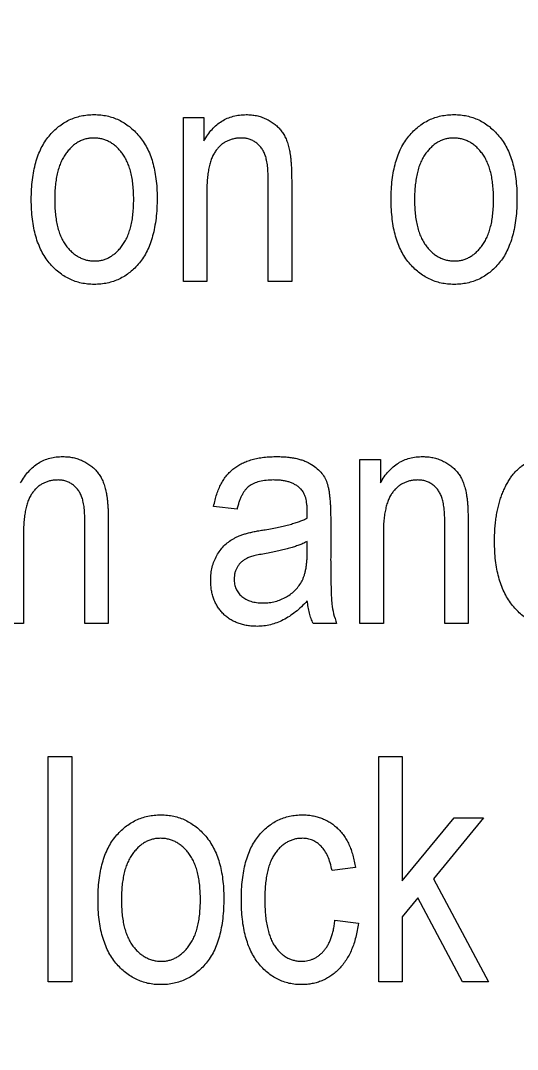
# Model space of a CAD drawing. Header units: millimetres. Extents: x -34 to 34, y -34 to 34.
# Drawn here: x 16.08 to 20.05, y -9.38 to -1.17 of the extents above; entities that cross this region are included whole.
import ezdxf

# ---------------------------------------------------------------- set-up
doc = ezdxf.new("R2010")
doc.units = ezdxf.units.MM

msp = doc.modelspace()

# ---------------------------------------------------------------- linework, layer by layer
at = {"color": 7, "linetype": 'Continuous', "lineweight": 25}
for p, q in [((17.3836, -3.2537), (17.3836, -1.9462)), ((17.3836, -1.9462), (17.547, -1.9462)), ((17.547, -1.9462), (17.547, -2.1329)), ((18.0607, -3.2537), (18.0607, -2.4591)), ((18.2474, -2.4532), (18.2474, -3.2537)), ((17.5703, -2.5401), (17.5703, -3.2537)), ((17.5703, -3.2537), (17.3836, -3.2537)), ((18.2474, -3.2537), (18.0607, -3.2537)), ((18.7922, -5.9815), (18.7922, -4.6739)), ((18.7922, -4.6739), (18.9556, -4.6739)), ((18.9556, -4.6739), (18.9556, -4.8607)), ((17.8116, -5.0709), (17.6248, -5.0475)), ((18.3719, -5.1409), (18.3719, -5.0877)), ((18.5587, -5.142), (18.5587, -5.4361)), ((16.5975, -5.9815), (16.5975, -5.1869)), ((16.7842, -5.181), (16.7842, -5.9815)), ((19.4693, -5.9815), (19.4693, -5.1869)), ((19.6561, -5.181), (19.6561, -5.9815)), ((16.1071, -5.2679), (16.1071, -5.9815)), ((18.3719, -5.4054), (18.3719, -5.3277)), ((18.979, -5.2679), (18.979, -5.9815)), ((16.1071, -5.9815), (15.9204, -5.9815)), ((16.7842, -5.9815), (16.5975, -5.9815)), ((18.6054, -5.9815), (18.4186, -5.9815)), ((18.979, -5.9815), (18.7922, -5.9815)), ((19.6561, -5.9815), (19.4693, -5.9815)), ((16.3049, -8.8396), (16.3049, -7.0418)), ((16.3049, -7.0418), (16.4917, -7.0418)), ((16.4917, -7.0418), (16.4917, -8.8396)), ((18.9433, -8.8396), (18.9433, -7.0418)), ((18.9433, -7.0418), (19.1301, -7.0418)), ((19.1301, -7.0418), (19.1301, -8.0359)), ((19.1301, -8.0359), (19.5441, -7.5321)), ((19.7791, -7.5321), (19.38, -8.0177)), ((19.5441, -7.5321), (19.7791, -7.5321)), ((18.7565, -7.929), (18.5697, -7.9524)), ((19.38, -8.0177), (19.8188, -8.8396)), ((19.2534, -8.1709), (19.1301, -8.3212)), ((19.6105, -8.8396), (19.2534, -8.1709)), ((18.593, -8.3493), (18.7798, -8.3726)), ((19.1301, -8.3212), (19.1301, -8.8396)), ((16.4917, -8.8396), (16.3049, -8.8396)), ((19.1301, -8.8396), (18.9433, -8.8396)), ((19.8188, -8.8396), (19.6105, -8.8396))]:
    msp.add_line(p, q, dxfattribs=at)
at = {"color": 7, "linetype": 'Continuous'}
msp.add_circle((0, 0), 34, dxfattribs=at)
at = {"color": 7, "linetype": 'Continuous', "lineweight": 25}
for points, knots in [([(16.1694, -2.5999), (16.1698, -2.5728), (16.1706, -2.5201), (16.1771, -2.4438), (16.1886, -2.3727), (16.2034, -2.3065), (16.2237, -2.2455), (16.2479, -2.1895), (16.2769, -2.1387), (16.3102, -2.0933), (16.3471, -2.0533), (16.3862, -2.0182), (16.4281, -1.989), (16.472, -1.9646), (16.5185, -1.9459), (16.5673, -1.9324), (16.6186, -1.9241), (16.6536, -1.9233), (16.6714, -1.9228)], [0, 0, 0, 0, 0.085788, 0.16646, 0.242011, 0.313466, 0.380716, 0.444949, 0.506099, 0.565248, 0.622677, 0.677703, 0.73126, 0.783927, 0.836201, 0.88929, 0.943789, 1, 1, 1, 1]), ([(16.6714, -1.9228), (16.689, -1.9232), (16.7234, -1.9241), (16.774, -1.9324), (16.8222, -1.946), (16.8686, -1.9645), (16.9122, -1.9891), (16.9541, -2.0182), (16.9933, -2.0534), (17.0303, -2.0934), (17.0646, -2.1382), (17.0935, -2.1885), (17.1187, -2.2433), (17.1384, -2.3029), (17.1541, -2.3671), (17.1652, -2.436), (17.1723, -2.5096), (17.1731, -2.5604), (17.1734, -2.5864)], [0, 0, 0, 0, 0.056299, 0.110484, 0.164018, 0.2171, 0.270239, 0.324625, 0.380501, 0.439083, 0.499299, 0.561252, 0.625211, 0.69239, 0.762761, 0.837168, 0.916399, 1, 1, 1, 1]), ([(17.547, -2.1329), (17.5569, -2.1161), (17.5762, -2.0837), (17.6105, -2.0404), (17.6483, -2.0041), (17.6891, -1.9741), (17.7333, -1.9507), (17.7811, -1.9348), (17.8317, -1.9246), (17.8666, -1.9234), (17.8844, -1.9228)], [0, 0, 0, 0, 0.1396, 0.269696, 0.394051, 0.513661, 0.631635, 0.750274, 0.872674, 1, 1, 1, 1]), ([(17.8844, -1.9228), (17.8985, -1.9232), (17.926, -1.9241), (17.9665, -1.9304), (18.0054, -1.9409), (18.0421, -1.9561), (18.0764, -1.9742), (18.108, -1.9945), (18.1352, -2.0185), (18.1599, -2.0446), (18.1809, -2.0744), (18.1994, -2.1078), (18.214, -2.1458), (18.2243, -2.1801), (18.2311, -2.2105), (18.2352, -2.2366), (18.2395, -2.2656), (18.242, -2.2976), (18.2449, -2.3323), (18.246, -2.3701), (18.2473, -2.4107), (18.2474, -2.4388), (18.2474, -2.4532)], [0, 0, 0, 0, 0.057076, 0.112243, 0.166711, 0.220738, 0.273946, 0.324397, 0.373587, 0.421633, 0.470319, 0.521782, 0.576728, 0.63569, 0.667677, 0.703855, 0.743388, 0.787184, 0.834397, 0.885486, 0.941017, 1, 1, 1, 1]), ([(19.0413, -2.5999), (19.0417, -2.5728), (19.0425, -2.5201), (19.0489, -2.4438), (19.0604, -2.3727), (19.0752, -2.3065), (19.0956, -2.2455), (19.1198, -2.1895), (19.1487, -2.1387), (19.1821, -2.0933), (19.2189, -2.0533), (19.2581, -2.0182), (19.3, -1.989), (19.3439, -1.9646), (19.3904, -1.9459), (19.4392, -1.9324), (19.4905, -1.9241), (19.5255, -1.9233), (19.5433, -1.9228)], [0, 0, 0, 0, 0.085788, 0.16646, 0.242011, 0.313466, 0.380716, 0.444949, 0.506099, 0.565248, 0.622677, 0.677703, 0.73126, 0.783927, 0.836201, 0.88929, 0.943789, 1, 1, 1, 1]), ([(19.5433, -1.9228), (19.5608, -1.9232), (19.5952, -1.9241), (19.6458, -1.9324), (19.6941, -1.946), (19.7404, -1.9645), (19.7841, -1.9891), (19.8259, -2.0182), (19.8651, -2.0534), (19.9021, -2.0934), (19.9364, -2.1382), (19.9653, -2.1885), (19.9905, -2.2433), (20.0102, -2.3029), (20.026, -2.3671), (20.0371, -2.436), (20.0442, -2.5096), (20.0449, -2.5604), (20.0453, -2.5864)], [0, 0, 0, 0, 0.056299, 0.110484, 0.164018, 0.2171, 0.270239, 0.324625, 0.380501, 0.439083, 0.499299, 0.561252, 0.625211, 0.69239, 0.762761, 0.837168, 0.916399, 1, 1, 1, 1]), ([(16.6667, -2.1096), (16.6561, -2.1099), (16.6352, -2.1105), (16.6046, -2.1167), (16.5751, -2.1262), (16.5468, -2.1394), (16.5196, -2.1567), (16.4941, -2.1782), (16.4696, -2.2031), (16.4461, -2.2315), (16.425, -2.2641), (16.4063, -2.3005), (16.3907, -2.3409), (16.378, -2.3851), (16.3682, -2.4331), (16.3615, -2.4851), (16.357, -2.5408), (16.3565, -2.5793), (16.3562, -2.5992)], [0, 0, 0, 0, 0.049208, 0.096939, 0.14444, 0.192437, 0.241939, 0.293272, 0.347178, 0.404151, 0.464138, 0.527023, 0.593715, 0.664842, 0.74037, 0.821268, 0.90793, 1, 1, 1, 1]), ([(16.9866, -2.5992), (16.9864, -2.5792), (16.9859, -2.5406), (16.9813, -2.4847), (16.9748, -2.4326), (16.9644, -2.3846), (16.9519, -2.3403), (16.9356, -2.3001), (16.9174, -2.2634), (16.8955, -2.2311), (16.8718, -2.2027), (16.8467, -2.1777), (16.8201, -2.1567), (16.7923, -2.1393), (16.7628, -2.1261), (16.732, -2.1166), (16.6998, -2.1105), (16.6778, -2.1099), (16.6667, -2.1096)], [0, 0, 0, 0, 0.091482, 0.177065, 0.256957, 0.332205, 0.401911, 0.467978, 0.530577, 0.589659, 0.646279, 0.700302, 0.751512, 0.801343, 0.850264, 0.899299, 0.949177, 1, 1, 1, 1]), ([(17.8458, -2.1096), (17.8355, -2.1098), (17.8154, -2.1103), (17.7862, -2.1152), (17.7585, -2.1229), (17.7325, -2.1336), (17.7078, -2.147), (17.6851, -2.1641), (17.6637, -2.1838), (17.6444, -2.2071), (17.6264, -2.2337), (17.6113, -2.2649), (17.5987, -2.3003), (17.5881, -2.3398), (17.5803, -2.3837), (17.5746, -2.432), (17.5708, -2.4846), (17.5705, -2.5211), (17.5703, -2.5401)], [0, 0, 0, 0, 0.053032, 0.104144, 0.15326, 0.201625, 0.249892, 0.298577, 0.348552, 0.40047, 0.45504, 0.51483, 0.579268, 0.649788, 0.726724, 0.810576, 0.901604, 1, 1, 1, 1]), ([(18.0607, -2.4591), (18.0604, -2.4367), (18.0599, -2.3951), (18.0559, -2.3373), (18.0484, -2.2894), (18.0384, -2.2499), (18.0244, -2.2175), (18.0075, -2.1895), (17.9869, -2.1656), (17.963, -2.1455), (17.9368, -2.1293), (17.9081, -2.1179), (17.8776, -2.1107), (17.8565, -2.11), (17.8458, -2.1096)], [0, 0, 0, 0, 0.144217, 0.268382, 0.372345, 0.456741, 0.530103, 0.599047, 0.666277, 0.732998, 0.799118, 0.864162, 0.930883, 1, 1, 1, 1]), ([(19.5385, -2.1096), (19.5279, -2.1099), (19.507, -2.1105), (19.4764, -2.1167), (19.447, -2.1262), (19.4186, -2.1394), (19.3915, -2.1567), (19.3659, -2.1782), (19.3415, -2.2031), (19.3179, -2.2315), (19.2969, -2.2641), (19.2781, -2.3005), (19.2625, -2.3409), (19.2499, -2.3851), (19.24, -2.4331), (19.2334, -2.4851), (19.2288, -2.5408), (19.2283, -2.5793), (19.2281, -2.5992)], [0, 0, 0, 0, 0.049208, 0.096939, 0.14444, 0.192437, 0.241939, 0.293272, 0.347178, 0.404151, 0.464138, 0.527023, 0.593715, 0.664842, 0.74037, 0.821268, 0.90793, 1, 1, 1, 1]), ([(19.8585, -2.5992), (19.8582, -2.5792), (19.8578, -2.5406), (19.8532, -2.4847), (19.8466, -2.4326), (19.8363, -2.3846), (19.8238, -2.3403), (19.8075, -2.3001), (19.7892, -2.2634), (19.7674, -2.2311), (19.7436, -2.2027), (19.7185, -2.1777), (19.692, -2.1567), (19.6642, -2.1393), (19.6347, -2.1261), (19.6038, -2.1166), (19.5716, -2.1105), (19.5496, -2.1099), (19.5385, -2.1096)], [0, 0, 0, 0, 0.091482, 0.177065, 0.256957, 0.332205, 0.401911, 0.467978, 0.530577, 0.589659, 0.646279, 0.700302, 0.751512, 0.801343, 0.850264, 0.899299, 0.949177, 1, 1, 1, 1]), ([(16.6714, -3.277), (16.6539, -3.2766), (16.6192, -3.2757), (16.5684, -3.2674), (16.5198, -3.2539), (16.4736, -3.2347), (16.4296, -3.2106), (16.3879, -3.181), (16.3486, -3.1459), (16.3117, -3.1057), (16.2779, -3.0603), (16.2488, -3.0094), (16.2243, -2.9533), (16.2039, -2.8924), (16.1883, -2.8264), (16.1777, -2.7553), (16.1705, -2.6793), (16.1698, -2.6269), (16.1694, -2.5999)], [0, 0, 0, 0, 0.055517, 0.109709, 0.162498, 0.214987, 0.267724, 0.321039, 0.376682, 0.434188, 0.493645, 0.555402, 0.619368, 0.687195, 0.758459, 0.834052, 0.914482, 1, 1, 1, 1]), ([(16.3562, -2.5992), (16.3565, -2.6193), (16.3569, -2.6581), (16.3616, -2.7144), (16.368, -2.7667), (16.3785, -2.8149), (16.391, -2.8595), (16.407, -2.8999), (16.4257, -2.9365), (16.4472, -2.969), (16.471, -2.9975), (16.4963, -3.0221), (16.5227, -3.0431), (16.5505, -3.0605), (16.58, -3.0737), (16.6109, -3.0832), (16.6431, -3.0893), (16.6651, -3.0899), (16.6762, -3.0902)], [0, 0, 0, 0, 0.091829, 0.17777, 0.25803, 0.333106, 0.403186, 0.469619, 0.531579, 0.590989, 0.647479, 0.700989, 0.752082, 0.801798, 0.850607, 0.89953, 0.949294, 1, 1, 1, 1]), ([(17.1734, -2.5864), (17.173, -2.6146), (17.1722, -2.6692), (17.1658, -2.7483), (17.1543, -2.8218), (17.1395, -2.8899), (17.1192, -2.9522), (17.0954, -3.0093), (17.0664, -3.0607), (17.0331, -3.1063), (16.9965, -3.1466), (16.9574, -3.1816), (16.9155, -3.2108), (16.8715, -3.2353), (16.8248, -3.2538), (16.7759, -3.2675), (16.7245, -3.2757), (16.6893, -3.2766), (16.6714, -3.277)], [0, 0, 0, 0, 0.088003, 0.170193, 0.247313, 0.319619, 0.387372, 0.451254, 0.51221, 0.57084, 0.627211, 0.68147, 0.73428, 0.786212, 0.838108, 0.890456, 0.944195, 1, 1, 1, 1]), ([(16.6762, -3.0902), (16.6867, -3.0899), (16.7074, -3.0893), (16.7378, -3.0832), (16.7671, -3.0736), (16.7952, -3.0601), (16.8221, -3.0425), (16.8482, -3.0218), (16.8726, -2.9966), (16.8959, -2.9678), (16.9176, -2.9354), (16.9362, -2.8986), (16.9518, -2.858), (16.9643, -2.8136), (16.9748, -2.7655), (16.9813, -2.7134), (16.9859, -2.6575), (16.9864, -2.619), (16.9866, -2.5992)], [0, 0, 0, 0, 0.048586, 0.09626, 0.143167, 0.191349, 0.240317, 0.291669, 0.34551, 0.402853, 0.463077, 0.526389, 0.593526, 0.664568, 0.740121, 0.821482, 0.90804, 1, 1, 1, 1]), ([(19.5433, -3.277), (19.5257, -3.2766), (19.4911, -3.2757), (19.4403, -3.2674), (19.3916, -3.2539), (19.3454, -3.2347), (19.3015, -3.2106), (19.2597, -3.181), (19.2205, -3.1459), (19.1835, -3.1057), (19.1497, -3.0603), (19.1206, -3.0094), (19.0962, -2.9533), (19.0758, -2.8924), (19.0601, -2.8264), (19.0496, -2.7553), (19.0423, -2.6793), (19.0416, -2.6269), (19.0413, -2.5999)], [0, 0, 0, 0, 0.0555166, 0.1097085, 0.1624978, 0.2149871, 0.2677243, 0.3210391, 0.3766823, 0.4341879, 0.4936446, 0.5554023, 0.619368, 0.6871951, 0.7584593, 0.8340522, 0.9144817, 1, 1, 1, 1]), ([(19.2281, -2.5992), (19.2283, -2.6193), (19.2288, -2.6581), (19.2334, -2.7144), (19.2399, -2.7667), (19.2503, -2.8149), (19.2628, -2.8595), (19.2789, -2.8999), (19.2975, -2.9365), (19.3191, -2.969), (19.3428, -2.9975), (19.3681, -3.0221), (19.3945, -3.0431), (19.4224, -3.0605), (19.4519, -3.0737), (19.4827, -3.0832), (19.5149, -3.0893), (19.5369, -3.0899), (19.548, -3.0902)], [0, 0, 0, 0, 0.091829, 0.17777, 0.25803, 0.333106, 0.403186, 0.469619, 0.531579, 0.590989, 0.647479, 0.700989, 0.752082, 0.801798, 0.850607, 0.89953, 0.949294, 1, 1, 1, 1]), ([(20.0453, -2.5864), (20.0449, -2.6146), (20.0441, -2.6692), (20.0376, -2.7483), (20.0262, -2.8218), (20.0114, -2.8899), (19.991, -2.9522), (19.9672, -3.0093), (19.9383, -3.0607), (19.9049, -3.1063), (19.8684, -3.1466), (19.8292, -3.1816), (19.7873, -3.2108), (19.7433, -3.2353), (19.6966, -3.2538), (19.6478, -3.2675), (19.5963, -3.2757), (19.5612, -3.2766), (19.5433, -3.277)], [0, 0, 0, 0, 0.0880029, 0.1701932, 0.2473127, 0.319619, 0.3873721, 0.451254, 0.5122102, 0.5708399, 0.6272114, 0.6814696, 0.7342801, 0.7862119, 0.8381078, 0.8904561, 0.944195, 1, 1, 1, 1]), ([(19.548, -3.0902), (19.5585, -3.0899), (19.5793, -3.0893), (19.6097, -3.0832), (19.639, -3.0736), (19.6671, -3.0601), (19.6939, -3.0425), (19.72, -3.0218), (19.7445, -2.9966), (19.7677, -2.9678), (19.7895, -2.9354), (19.808, -2.8986), (19.8236, -2.858), (19.8362, -2.8136), (19.8467, -2.7655), (19.8531, -2.7134), (19.8577, -2.6575), (19.8582, -2.619), (19.8585, -2.5992)], [0, 0, 0, 0, 0.048586, 0.09626, 0.143167, 0.191349, 0.240317, 0.291669, 0.34551, 0.402853, 0.463077, 0.526389, 0.593526, 0.664568, 0.740121, 0.821482, 0.90804, 1, 1, 1, 1]), ([(16.0838, -4.8607), (16.0938, -4.8439), (16.113, -4.8115), (16.1473, -4.7682), (16.1851, -4.7319), (16.226, -4.7019), (16.2701, -4.6785), (16.3179, -4.6626), (16.3685, -4.6524), (16.4034, -4.6512), (16.4213, -4.6506)], [0, 0, 0, 0, 0.1396002, 0.2696963, 0.3940514, 0.5136611, 0.6316347, 0.7502744, 0.8726736, 1, 1, 1, 1]), ([(16.4213, -4.6506), (16.4353, -4.651), (16.4628, -4.6519), (16.5033, -4.6582), (16.5422, -4.6687), (16.5789, -4.6839), (16.6132, -4.702), (16.6448, -4.7223), (16.672, -4.7463), (16.6967, -4.7724), (16.7177, -4.8022), (16.7362, -4.8356), (16.7508, -4.8736), (16.7611, -4.9079), (16.7679, -4.9383), (16.772, -4.9644), (16.7763, -4.9934), (16.7788, -5.0254), (16.7817, -5.0601), (16.7828, -5.0979), (16.7841, -5.1385), (16.7842, -5.1666), (16.7842, -5.181)], [0, 0, 0, 0, 0.057076, 0.112243, 0.166711, 0.220738, 0.273946, 0.324397, 0.373587, 0.421633, 0.470319, 0.521782, 0.576728, 0.63569, 0.667677, 0.703855, 0.743388, 0.787184, 0.834397, 0.885486, 0.941017, 1, 1, 1, 1]), ([(17.6248, -5.0475), (17.6284, -5.0308), (17.6354, -4.9983), (17.6487, -4.9514), (17.6652, -4.9082), (17.684, -4.8685), (17.7054, -4.8323), (17.729, -4.7995), (17.7559, -4.7708), (17.7849, -4.7448), (17.8171, -4.7223), (17.8525, -4.703), (17.8912, -4.6871), (17.9329, -4.6734), (17.978, -4.6635), (18.0262, -4.6557), (18.0778, -4.6514), (18.1133, -4.6509), (18.1315, -4.6506)], [0, 0, 0, 0, 0.071672, 0.139658, 0.204097, 0.265719, 0.323825, 0.380059, 0.434943, 0.488801, 0.543017, 0.599418, 0.657508, 0.718663, 0.78303, 0.85123, 0.923435, 1, 1, 1, 1]), ([(18.1315, -4.6506), (18.1458, -4.6508), (18.1734, -4.6513), (18.2137, -4.6543), (18.2516, -4.6588), (18.2872, -4.6657), (18.3204, -4.675), (18.3516, -4.6853), (18.3802, -4.6981), (18.414, -4.7179), (18.4512, -4.7453), (18.4886, -4.7825), (18.516, -4.8245), (18.531, -4.8626), (18.539, -4.8955), (18.5446, -4.9227), (18.5488, -4.9529), (18.5524, -4.9856), (18.5553, -5.021), (18.5575, -5.0589), (18.5585, -5.0996), (18.5586, -5.1275), (18.5587, -5.142)], [0, 0, 0, 0, 0.055824, 0.108429, 0.15842, 0.205566, 0.250578, 0.293416, 0.334193, 0.373299, 0.446944, 0.515076, 0.578842, 0.641994, 0.674963, 0.711445, 0.750973, 0.794165, 0.840588, 0.890275, 0.943238, 1, 1, 1, 1]), ([(18.9556, -4.8607), (18.9656, -4.8439), (18.9848, -4.8115), (19.0192, -4.7682), (19.0569, -4.7319), (19.0978, -4.7019), (19.142, -4.6785), (19.1897, -4.6626), (19.2404, -4.6524), (19.2753, -4.6512), (19.2931, -4.6506)], [0, 0, 0, 0, 0.1396002, 0.2696963, 0.3940514, 0.5136611, 0.6316347, 0.7502744, 0.8726736, 1, 1, 1, 1]), ([(19.2931, -4.6506), (19.3071, -4.651), (19.3347, -4.6519), (19.3752, -4.6582), (19.414, -4.6687), (19.4508, -4.6839), (19.485, -4.702), (19.5167, -4.7223), (19.5439, -4.7463), (19.5686, -4.7724), (19.5895, -4.8022), (19.608, -4.8356), (19.6226, -4.8736), (19.6329, -4.9079), (19.6398, -4.9383), (19.6438, -4.9644), (19.6482, -4.9934), (19.6507, -5.0254), (19.6536, -5.0601), (19.6546, -5.0979), (19.6559, -5.1385), (19.656, -5.1666), (19.6561, -5.181)], [0, 0, 0, 0, 0.057076, 0.112243, 0.166711, 0.220738, 0.273946, 0.324397, 0.373587, 0.421633, 0.470319, 0.521782, 0.576728, 0.63569, 0.667677, 0.703855, 0.743388, 0.787184, 0.834397, 0.885486, 0.941017, 1, 1, 1, 1]), ([(19.8662, -5.3277), (19.8665, -5.3097), (19.867, -5.2743), (19.8694, -5.2222), (19.8742, -5.1722), (19.8807, -5.1243), (19.8891, -5.0786), (19.8993, -5.0348), (19.9113, -4.9932), (19.9252, -4.9538), (19.9404, -4.9166), (19.9572, -4.8817), (19.9755, -4.8495), (19.9943, -4.8193), (20.015, -4.7921), (20.0369, -4.7673), (20.0597, -4.7446), (20.0918, -4.7185), (20.1342, -4.6914), (20.1887, -4.6678), (20.2462, -4.6533), (20.2856, -4.6515), (20.3055, -4.6506)], [0, 0, 0, 0, 0.0600046, 0.1180396, 0.1738225, 0.2274227, 0.2789425, 0.3288915, 0.376999, 0.423408, 0.468122, 0.5109074, 0.5522872, 0.5916462, 0.6292633, 0.6660233, 0.701853, 0.73642, 0.8036659, 0.8690272, 0.9337176, 1, 1, 1, 1]), ([(16.3826, -4.8374), (16.3723, -4.8376), (16.3522, -4.8381), (16.323, -4.843), (16.2953, -4.8507), (16.2693, -4.8614), (16.2446, -4.8748), (16.2219, -4.8919), (16.2005, -4.9116), (16.1812, -4.9349), (16.1632, -4.9615), (16.1482, -4.9927), (16.1355, -5.0281), (16.1249, -5.0676), (16.1171, -5.1115), (16.1114, -5.1598), (16.1076, -5.2124), (16.1073, -5.2489), (16.1071, -5.2679)], [0, 0, 0, 0, 0.053032, 0.104144, 0.15326, 0.201625, 0.249892, 0.298577, 0.348552, 0.40047, 0.45504, 0.51483, 0.579268, 0.649788, 0.726724, 0.810576, 0.901604, 1, 1, 1, 1]), ([(16.5975, -5.1869), (16.5972, -5.1645), (16.5967, -5.1229), (16.5927, -5.0651), (16.5853, -5.0172), (16.5752, -4.9777), (16.5612, -4.9453), (16.5443, -4.9173), (16.5237, -4.8934), (16.4998, -4.8733), (16.4736, -4.8571), (16.4449, -4.8457), (16.4144, -4.8385), (16.3933, -4.8378), (16.3826, -4.8374)], [0, 0, 0, 0, 0.1442167, 0.2683822, 0.3723446, 0.456741, 0.530103, 0.5990465, 0.6662766, 0.7329978, 0.7991182, 0.8641618, 0.930883, 1, 1, 1, 1]), ([(18.1053, -4.8374), (18.0845, -4.8378), (18.0457, -4.8385), (17.9916, -4.8482), (17.9454, -4.8629), (17.9128, -4.8815), (17.8912, -4.9002), (17.8763, -4.9165), (17.8628, -4.9358), (17.8504, -4.9576), (17.8386, -4.9819), (17.8286, -5.0092), (17.819, -5.0389), (17.8141, -5.06), (17.8116, -5.0709)], [0, 0, 0, 0, 0.1482586, 0.2774468, 0.3923224, 0.4942203, 0.5436381, 0.5966708, 0.6522673, 0.7115884, 0.7762706, 0.8451957, 0.9201345, 1, 1, 1, 1]), ([(18.322, -4.9111), (18.3159, -4.9052), (18.3036, -4.8933), (18.2822, -4.8784), (18.2584, -4.8656), (18.2324, -4.855), (18.204, -4.8469), (18.1731, -4.8418), (18.14, -4.8378), (18.1171, -4.8375), (18.1053, -4.8374)], [0, 0, 0, 0, 0.107542, 0.217679, 0.332152, 0.451075, 0.575251, 0.707563, 0.849518, 1, 1, 1, 1]), ([(19.2544, -4.8374), (19.2442, -4.8376), (19.2241, -4.8381), (19.1949, -4.843), (19.1672, -4.8507), (19.1411, -4.8614), (19.1164, -4.8748), (19.0938, -4.8919), (19.0724, -4.9116), (19.0531, -4.9349), (19.0351, -4.9615), (19.02, -4.9927), (19.0073, -5.0281), (18.9967, -5.0676), (18.9889, -5.1115), (18.9832, -5.1598), (18.9795, -5.2124), (18.9791, -5.2489), (18.979, -5.2679)], [0, 0, 0, 0, 0.0530325, 0.1041442, 0.1532601, 0.2016254, 0.2498919, 0.2985767, 0.3485515, 0.40047, 0.45504, 0.5148297, 0.5792677, 0.6497878, 0.726724, 0.8105757, 0.9016044, 1, 1, 1, 1]), ([(19.4693, -5.1869), (19.4691, -5.1645), (19.4686, -5.1229), (19.4646, -5.0651), (19.4571, -5.0172), (19.4471, -4.9777), (19.4331, -4.9453), (19.4162, -4.9173), (19.3955, -4.8934), (19.3717, -4.8733), (19.3455, -4.8571), (19.3168, -4.8457), (19.2863, -4.8385), (19.2652, -4.8378), (19.2544, -4.8374)], [0, 0, 0, 0, 0.144217, 0.268382, 0.372345, 0.456741, 0.530103, 0.599047, 0.666277, 0.732998, 0.799118, 0.864162, 0.930883, 1, 1, 1, 1]), ([(18.3719, -5.0877), (18.3719, -5.0776), (18.3717, -5.0582), (18.3689, -5.0303), (18.3655, -5.0046), (18.3602, -4.9812), (18.3526, -4.9604), (18.3444, -4.9415), (18.3343, -4.9249), (18.326, -4.9156), (18.322, -4.9111)], [0, 0, 0, 0, 0.161267, 0.309516, 0.446865, 0.574548, 0.691884, 0.800555, 0.903503, 1, 1, 1, 1]), ([(18.0363, -5.2343), (18.0548, -5.2311), (18.0906, -5.225), (18.142, -5.2143), (18.1897, -5.2035), (18.2334, -5.1918), (18.2737, -5.1802), (18.3099, -5.1678), (18.3427, -5.1553), (18.3625, -5.1456), (18.3719, -5.1409)], [0, 0, 0, 0, 0.161132, 0.311379, 0.450631, 0.581265, 0.699834, 0.810076, 0.909893, 1, 1, 1, 1]), ([(17.6014, -5.6378), (17.6019, -5.6196), (17.6029, -5.5843), (17.6124, -5.533), (17.6272, -5.4847), (17.6486, -5.44), (17.6751, -5.3994), (17.7061, -5.363), (17.7418, -5.3315), (17.7752, -5.3091), (17.8048, -5.2935), (17.83, -5.2827), (17.8578, -5.2725), (17.8882, -5.2629), (17.9214, -5.2548), (17.9573, -5.2471), (17.9958, -5.2402), (18.0225, -5.2363), (18.0363, -5.2343)], [0, 0, 0, 0, 0.0822335, 0.1600669, 0.2357155, 0.3101622, 0.3838399, 0.4549736, 0.5264161, 0.5987144, 0.636677, 0.6781422, 0.7227787, 0.7707125, 0.8224405, 0.8776753, 0.9370239, 1, 1, 1, 1]), ([(18.3719, -5.3277), (18.3626, -5.3323), (18.3432, -5.3418), (18.3121, -5.355), (18.2777, -5.3674), (18.24, -5.3788), (18.1992, -5.3907), (18.1551, -5.4014), (18.1079, -5.4116), (18.0753, -5.4179), (18.0586, -5.4211)], [0, 0, 0, 0, 0.094992, 0.197636, 0.308786, 0.428717, 0.55824, 0.696859, 0.843641, 1, 1, 1, 1]), ([(20.3244, -6.0048), (20.3092, -6.0042), (20.279, -6.003), (20.2344, -5.9948), (20.1914, -5.9809), (20.1501, -5.9609), (20.1103, -5.9358), (20.0721, -5.9053), (20.0357, -5.8689), (20.0011, -5.8274), (19.9695, -5.7808), (19.9415, -5.7295), (19.9184, -5.6733), (19.899, -5.613), (19.8841, -5.548), (19.8737, -5.4787), (19.8675, -5.4047), (19.8667, -5.3539), (19.8662, -5.3277)], [0, 0, 0, 0, 0.050279, 0.099647, 0.149027, 0.1993, 0.250531, 0.303943, 0.360428, 0.419996, 0.482122, 0.546067, 0.61264, 0.682206, 0.755138, 0.83229, 0.913662, 1, 1, 1, 1]), ([(18.0184, -5.818), (18.0351, -5.8175), (18.0681, -5.8165), (18.1162, -5.8069), (18.1622, -5.7921), (18.2052, -5.7708), (18.2444, -5.7449), (18.2788, -5.7142), (18.3079, -5.6797), (18.3277, -5.6473), (18.3407, -5.6189), (18.3491, -5.5951), (18.3558, -5.569), (18.3624, -5.5409), (18.3663, -5.5102), (18.3698, -5.4773), (18.3714, -5.4422), (18.3718, -5.4179), (18.3719, -5.4054)], [0, 0, 0, 0, 0.080989, 0.159694, 0.23733, 0.314925, 0.391527, 0.46509, 0.537554, 0.610123, 0.648415, 0.689106, 0.732481, 0.779017, 0.829093, 0.882471, 0.939203, 1, 1, 1, 1]), ([(18.0586, -5.4211), (18.0399, -5.4241), (18.0056, -5.4297), (17.9586, -5.4392), (17.9208, -5.4499), (17.8907, -5.4614), (17.8669, -5.4748), (17.8466, -5.4903), (17.8289, -5.5082), (17.8144, -5.5288), (17.8026, -5.5511), (17.794, -5.5751), (17.7894, -5.6009), (17.7886, -5.6186), (17.7882, -5.6276)], [0, 0, 0, 0, 0.14934, 0.2752227, 0.3793807, 0.4601495, 0.5286611, 0.5952536, 0.6612595, 0.7274825, 0.7937684, 0.8601171, 0.9286287, 1, 1, 1, 1]), ([(18.5587, -5.4361), (18.5586, -5.4606), (18.5585, -5.5073), (18.5595, -5.5738), (18.56, -5.6332), (18.5613, -5.6855), (18.562, -5.7306), (18.5641, -5.7685), (18.5657, -5.7993), (18.5698, -5.8441), (18.5807, -5.9049), (18.5972, -5.956), (18.6054, -5.9815)], [0, 0, 0, 0, 0.133924, 0.254596, 0.362671, 0.4575, 0.539735, 0.608765, 0.664555, 0.707833, 0.854007, 1, 1, 1, 1]), ([(17.9728, -6.0048), (17.9591, -6.0046), (17.9322, -6.0041), (17.8929, -5.9991), (17.8557, -5.9918), (17.8207, -5.9805), (17.7877, -5.9669), (17.757, -5.9495), (17.7282, -5.9294), (17.7021, -5.906), (17.6783, -5.8802), (17.6578, -5.8518), (17.6402, -5.8215), (17.6259, -5.7888), (17.6151, -5.754), (17.6069, -5.7172), (17.6022, -5.6782), (17.6017, -5.6514), (17.6014, -5.6378)], [0, 0, 0, 0, 0.069938, 0.136607, 0.20102, 0.262641, 0.323067, 0.382603, 0.441637, 0.501221, 0.560761, 0.619651, 0.678956, 0.739059, 0.800679, 0.864011, 0.930681, 1, 1, 1, 1]), ([(17.7882, -5.6276), (17.7888, -5.6414), (17.7898, -5.6681), (17.8024, -5.7057), (17.8214, -5.7393), (17.8487, -5.7677), (17.8826, -5.7905), (17.923, -5.8064), (17.9688, -5.8164), (18.0013, -5.8175), (18.0184, -5.818)], [0, 0, 0, 0, 0.122874, 0.236599, 0.349183, 0.464109, 0.584274, 0.71059, 0.848047, 1, 1, 1, 1]), ([(18.3719, -5.8012), (18.3566, -5.8173), (18.3268, -5.8485), (18.2791, -5.89), (18.2305, -5.9253), (18.1809, -5.9543), (18.1301, -5.9767), (18.0787, -5.9931), (18.0261, -6.0028), (17.9906, -6.0041), (17.9728, -6.0048)], [0, 0, 0, 0, 0.1441924, 0.2803294, 0.40997, 0.5342777, 0.6535277, 0.7695142, 0.8843885, 1, 1, 1, 1]), ([(18.4186, -5.9815), (18.4129, -5.9683), (18.4011, -5.9414), (18.3883, -5.8977), (18.3779, -5.8508), (18.374, -5.8181), (18.3719, -5.8012)], [0, 0, 0, 0, 0.2300507, 0.4707251, 0.7282439, 1, 1, 1, 1]), ([(16.7018, -8.1858), (16.7022, -8.1587), (16.703, -8.1061), (16.7094, -8.0297), (16.721, -7.9586), (16.7358, -7.8924), (16.7561, -7.8314), (16.7803, -7.7754), (16.8093, -7.7246), (16.8426, -7.6792), (16.8795, -7.6393), (16.9186, -7.6041), (16.9605, -7.5749), (17.0044, -7.5505), (17.0509, -7.5318), (17.0997, -7.5183), (17.151, -7.5101), (17.186, -7.5092), (17.2038, -7.5087)], [0, 0, 0, 0, 0.0857885, 0.1664595, 0.2420111, 0.3134663, 0.3807164, 0.4449487, 0.5060989, 0.5652478, 0.6226765, 0.6777026, 0.7312604, 0.7839272, 0.8362008, 0.88929, 0.9437894, 1, 1, 1, 1]), ([(17.2038, -7.5087), (17.2214, -7.5092), (17.2558, -7.51), (17.3064, -7.5184), (17.3546, -7.5319), (17.401, -7.5504), (17.4446, -7.575), (17.4865, -7.6041), (17.5257, -7.6394), (17.5627, -7.6793), (17.597, -7.7241), (17.6259, -7.7745), (17.6511, -7.8292), (17.6708, -7.8889), (17.6865, -7.953), (17.6976, -8.022), (17.7047, -8.0956), (17.7054, -8.1463), (17.7058, -8.1723)], [0, 0, 0, 0, 0.0562995, 0.1104844, 0.1640181, 0.2170998, 0.2702389, 0.3246247, 0.3805014, 0.4390827, 0.4992994, 0.5612524, 0.625211, 0.6923896, 0.7627612, 0.8371679, 0.9163986, 1, 1, 1, 1]), ([(17.8459, -8.1847), (17.8463, -8.1574), (17.8472, -8.1044), (17.8532, -8.0276), (17.8642, -7.9562), (17.879, -7.8899), (17.8978, -7.8287), (17.9211, -7.7729), (17.9489, -7.7225), (17.9812, -7.6776), (18.0166, -7.6378), (18.0543, -7.6031), (18.0948, -7.5741), (18.1377, -7.5502), (18.1831, -7.5314), (18.2311, -7.5184), (18.2812, -7.51), (18.3155, -7.5092), (18.3329, -7.5087)], [0, 0, 0, 0, 0.087515, 0.169433, 0.246144, 0.318303, 0.38631, 0.450435, 0.51135, 0.570154, 0.626887, 0.681105, 0.733762, 0.785802, 0.837934, 0.890383, 0.944333, 1, 1, 1, 1]), ([(18.3329, -7.5087), (18.3464, -7.5089), (18.3731, -7.5093), (18.4121, -7.5148), (18.4496, -7.5225), (18.4851, -7.5346), (18.5194, -7.549), (18.5517, -7.5674), (18.5828, -7.5887), (18.6118, -7.6135), (18.6391, -7.6414), (18.6638, -7.6727), (18.6859, -7.7074), (18.7051, -7.7454), (18.7219, -7.7866), (18.7365, -7.831), (18.7482, -7.8788), (18.7537, -7.9119), (18.7565, -7.929)], [0, 0, 0, 0, 0.061523, 0.121295, 0.179092, 0.235668, 0.291744, 0.348287, 0.404828, 0.462985, 0.52174, 0.582467, 0.644236, 0.708891, 0.775956, 0.847071, 0.921227, 1, 1, 1, 1]), ([(17.1991, -7.6955), (17.1885, -7.6958), (17.1676, -7.6964), (17.1369, -7.7026), (17.1075, -7.7121), (17.0792, -7.7254), (17.052, -7.7426), (17.0265, -7.7641), (17.002, -7.7891), (16.9785, -7.8174), (16.9574, -7.8501), (16.9387, -7.8864), (16.9231, -7.9268), (16.9104, -7.971), (16.9006, -8.0191), (16.8939, -8.071), (16.8894, -8.1268), (16.8889, -8.1653), (16.8886, -8.1851)], [0, 0, 0, 0, 0.049208, 0.096939, 0.14444, 0.192437, 0.241939, 0.293272, 0.347178, 0.404151, 0.464138, 0.527023, 0.593715, 0.664842, 0.74037, 0.821268, 0.90793, 1, 1, 1, 1]), ([(17.519, -8.1851), (17.5188, -8.1652), (17.5183, -8.1265), (17.5137, -8.0707), (17.5072, -8.0185), (17.4968, -7.9706), (17.4843, -7.9262), (17.468, -7.8861), (17.4498, -7.8493), (17.4279, -7.817), (17.4042, -7.7886), (17.3791, -7.7637), (17.3525, -7.7426), (17.3247, -7.7252), (17.2952, -7.712), (17.2644, -7.7026), (17.2322, -7.6964), (17.2102, -7.6958), (17.1991, -7.6955)], [0, 0, 0, 0, 0.091482, 0.177065, 0.256957, 0.332205, 0.401911, 0.467978, 0.530577, 0.589659, 0.646279, 0.700302, 0.751512, 0.801343, 0.850264, 0.899299, 0.949177, 1, 1, 1, 1]), ([(18.3333, -7.6955), (18.3227, -7.6959), (18.3018, -7.6965), (18.2712, -7.7022), (18.242, -7.7112), (18.2142, -7.7243), (18.1879, -7.7408), (18.1628, -7.7608), (18.1391, -7.7845), (18.1173, -7.8121), (18.0968, -7.8431), (18.08, -7.8791), (18.0647, -7.9188), (18.0536, -7.9632), (18.0438, -8.0115), (18.0376, -8.0642), (18.0335, -8.1212), (18.033, -8.1607), (18.0327, -8.1811)], [0, 0, 0, 0, 0.049725, 0.097853, 0.145678, 0.192905, 0.241353, 0.2909, 0.343353, 0.398158, 0.455928, 0.517432, 0.583883, 0.6553, 0.732068, 0.814875, 0.904111, 1, 1, 1, 1]), ([(18.5697, -7.9524), (18.5652, -7.932), (18.5566, -7.8936), (18.5373, -7.8408), (18.5133, -7.7958), (18.4842, -7.7593), (18.4515, -7.7304), (18.4148, -7.7104), (18.3751, -7.6977), (18.3474, -7.6962), (18.3333, -7.6955)], [0, 0, 0, 0, 0.163616, 0.309547, 0.441434, 0.56263, 0.675242, 0.78231, 0.889456, 1, 1, 1, 1]), ([(17.2038, -8.8629), (17.1863, -8.8625), (17.1516, -8.8616), (17.1008, -8.8534), (17.0522, -8.8399), (17.006, -8.8207), (16.962, -8.7965), (16.9203, -8.7669), (16.881, -8.7318), (16.8441, -8.6916), (16.8103, -8.6463), (16.7812, -8.5954), (16.7567, -8.5393), (16.7363, -8.4784), (16.7207, -8.4123), (16.7101, -8.3413), (16.7028, -8.2653), (16.7022, -8.2128), (16.7018, -8.1858)], [0, 0, 0, 0, 0.055517, 0.109709, 0.162498, 0.214987, 0.267724, 0.321039, 0.376682, 0.434188, 0.493645, 0.555402, 0.619368, 0.687195, 0.758459, 0.834052, 0.914482, 1, 1, 1, 1]), ([(16.8886, -8.1851), (16.8889, -8.2052), (16.8893, -8.244), (16.894, -8.3003), (16.9004, -8.3527), (16.9109, -8.4009), (16.9234, -8.4454), (16.9394, -8.4858), (16.9581, -8.5225), (16.9796, -8.5549), (17.0033, -8.5834), (17.0287, -8.608), (17.0551, -8.6291), (17.0829, -8.6464), (17.1124, -8.6596), (17.1433, -8.6691), (17.1755, -8.6752), (17.1975, -8.6758), (17.2086, -8.6761)], [0, 0, 0, 0, 0.091829, 0.17777, 0.25803, 0.333106, 0.403186, 0.469619, 0.531579, 0.590989, 0.647479, 0.700989, 0.752082, 0.801798, 0.850607, 0.89953, 0.949294, 1, 1, 1, 1]), ([(17.7058, -8.1723), (17.7054, -8.2006), (17.7046, -8.2551), (17.6982, -8.3343), (17.6867, -8.4077), (17.6719, -8.4758), (17.6516, -8.5381), (17.6278, -8.5952), (17.5988, -8.6466), (17.5655, -8.6923), (17.5289, -8.7325), (17.4897, -8.7675), (17.4478, -8.7967), (17.4039, -8.8212), (17.3572, -8.8397), (17.3083, -8.8534), (17.2569, -8.8616), (17.2217, -8.8625), (17.2038, -8.8629)], [0, 0, 0, 0, 0.088003, 0.170193, 0.247313, 0.319619, 0.387372, 0.451254, 0.51221, 0.57084, 0.627211, 0.68147, 0.73428, 0.786212, 0.838108, 0.890456, 0.944195, 1, 1, 1, 1]), ([(17.2086, -8.6761), (17.219, -8.6758), (17.2398, -8.6752), (17.2702, -8.6691), (17.2995, -8.6595), (17.3276, -8.646), (17.3545, -8.6285), (17.3805, -8.6077), (17.405, -8.5825), (17.4283, -8.5538), (17.45, -8.5213), (17.4686, -8.4845), (17.4842, -8.4439), (17.4967, -8.3995), (17.5072, -8.3515), (17.5137, -8.2993), (17.5183, -8.2434), (17.5188, -8.2049), (17.519, -8.1851)], [0, 0, 0, 0, 0.048586, 0.09626, 0.143167, 0.191349, 0.240317, 0.291669, 0.34551, 0.402853, 0.463077, 0.526389, 0.593526, 0.664568, 0.740121, 0.821482, 0.90804, 1, 1, 1, 1]), ([(18.3282, -8.8629), (18.311, -8.8625), (18.2772, -8.8616), (18.2277, -8.8534), (18.1805, -8.8398), (18.1358, -8.8206), (18.0933, -8.7965), (18.053, -8.767), (18.0156, -8.7317), (17.9803, -8.6915), (17.9487, -8.6458), (17.9207, -8.5951), (17.8976, -8.5391), (17.8786, -8.478), (17.8637, -8.4119), (17.8534, -8.3407), (17.8471, -8.2644), (17.8463, -8.2119), (17.8459, -8.1847)], [0, 0, 0, 0, 0.055072, 0.108431, 0.160408, 0.212143, 0.264207, 0.316952, 0.371879, 0.428834, 0.488245, 0.549703, 0.6144, 0.68226, 0.754657, 0.831564, 0.912976, 1, 1, 1, 1]), ([(18.0327, -8.1811), (18.033, -8.2021), (18.0337, -8.2427), (18.0371, -8.3013), (18.0437, -8.3553), (18.0527, -8.4051), (18.0642, -8.4504), (18.0784, -8.4912), (18.095, -8.5275), (18.1145, -8.5592), (18.1362, -8.5867), (18.1592, -8.6105), (18.1835, -8.631), (18.2095, -8.6474), (18.2371, -8.6604), (18.2661, -8.6694), (18.2965, -8.6752), (18.3172, -8.6758), (18.3278, -8.6761)], [0, 0, 0, 0, 0.097839, 0.188479, 0.272774, 0.350956, 0.423362, 0.489882, 0.551603, 0.608719, 0.662672, 0.713852, 0.762427, 0.809954, 0.856748, 0.903598, 0.950729, 1, 1, 1, 1]), ([(18.3278, -8.6761), (18.3361, -8.676), (18.3526, -8.6757), (18.3767, -8.6713), (18.4001, -8.6654), (18.4224, -8.6564), (18.4439, -8.6456), (18.4639, -8.6314), (18.4834, -8.6153), (18.502, -8.5967), (18.5193, -8.5753), (18.5351, -8.5512), (18.5487, -8.524), (18.5612, -8.4944), (18.5718, -8.4621), (18.5804, -8.4269), (18.5877, -8.3891), (18.5912, -8.3628), (18.593, -8.3493)], [0, 0, 0, 0, 0.053426, 0.105945, 0.157921, 0.209374, 0.260628, 0.3131, 0.367168, 0.423779, 0.482375, 0.544204, 0.609498, 0.67845, 0.751177, 0.828847, 0.911974, 1, 1, 1, 1]), ([(18.7798, -8.3726), (18.777, -8.392), (18.7716, -8.4298), (18.7594, -8.4843), (18.7447, -8.5354), (18.7266, -8.5829), (18.706, -8.6269), (18.6825, -8.6675), (18.6559, -8.7045), (18.6262, -8.7376), (18.5947, -8.7672), (18.561, -8.7925), (18.5263, -8.8146), (18.4896, -8.8321), (18.4516, -8.8464), (18.4117, -8.8553), (18.3705, -8.8622), (18.3424, -8.8627), (18.3282, -8.8629)], [0, 0, 0, 0, 0.079902, 0.155663, 0.228083, 0.296587, 0.362986, 0.426164, 0.488029, 0.548508, 0.607519, 0.664212, 0.720412, 0.775031, 0.829998, 0.885627, 0.941864, 1, 1, 1, 1])]:
    msp.add_open_spline(points, degree=3, knots=knots, dxfattribs=at)

doc.saveas('drawing.dxf')
